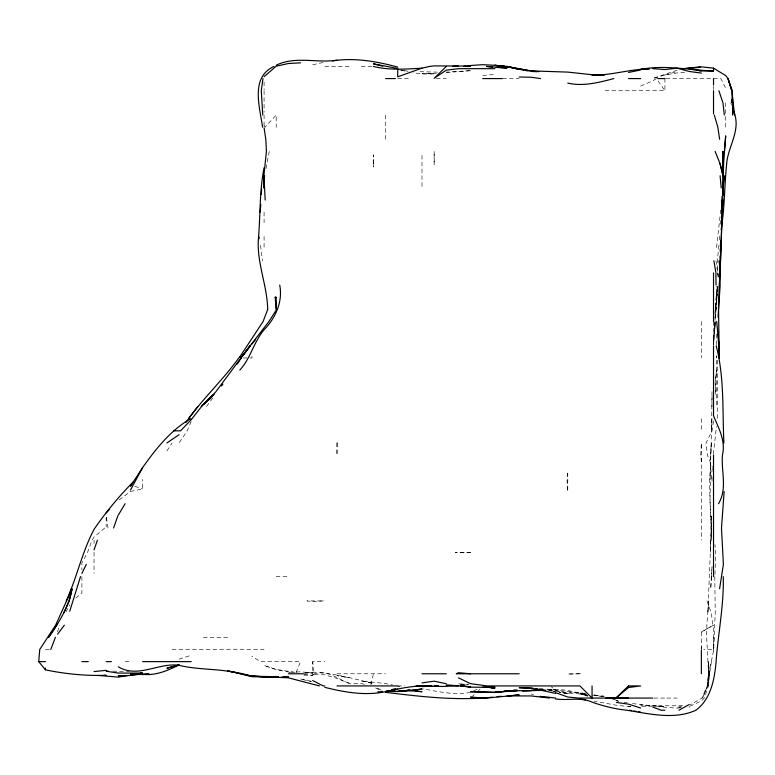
<?xml version="1.0" encoding="UTF-8"?>
<svg xmlns="http://www.w3.org/2000/svg" width="775" height="775" viewBox="0 0 775 775"><rect width="100%" height="100%" fill="white"/><g stroke="black" fill="none" stroke-linecap="round" stroke-linejoin="round"><path stroke-width="0.58" stroke-dasharray="3.88 2.91" d="M719.268 259.673L719.297 253.047M711.237 528.007L710.433 552.304L711.363 515.859L711.247 540.156C711.498 515.869 708.331 491.573 710.472 467.277L710.045 479.425L711.973 418.694L711.624 430.832L712.022 388.876M711.954 406.546L712.06 395.502M710.346 467.277L711.305 442.98L710.549 455.128M714.928 322.623L713.523 344.391L714.996 321.518L714.618 333.657L715.025 324.822M717.417 360.162L717.805 394.397L717.195 420.893M714.938 313.788L716.904 286.178M716.381 344.701L716.633 333.657M714.783 576.6L715.257 613.044L713.523 649.479L703.71 649.479M714.056 637.331L713.765 649.479L708.863 673.775M701.288 649.479L701.375 646.66L702.625 649.479M712.031 477.216L712.031 481.633M717.863 275.135L717.96 272.926M714.908 324.822L713.581 344.701L713.852 333.657L715.218 321.518M710.82 540.156L707.866 613.044L708.699 600.896L706.829 625.183L706.684 637.331L708.534 673.775L707.749 685.923L702.692 698.072L707.294 685.923L709.135 673.775L708.486 661.627L709.474 673.775L707.856 685.923L708.747 661.627L708.534 673.775L707.207 685.923L701.908 698.072L690.244 704.824M714.967 318.205L717.582 286.178M714.347 333.657L714.967 321.518M715.015 320.414L716.284 297.222L717.766 286.178L715.548 309.37M720.769 209.986L716.42 248.63M716.856 300.535L715.315 320.414M713.358 454.208L716.478 426.415M717.185 286.178L716.09 309.37L717.786 286.178L717.214 295.013M719.51 239.795L719.781 234.273M714.928 574.391L715.771 552.304L714.957 544.573M721.283 200.047L721.69 194.525M714.085 333.657L715.112 322.623M720.353 224.343L720.789 219.926M718.851 245.317L717.369 260.778L717.65 271.822M712.312 468.381C709.842 486.254 708.922 504.651 712.089 522.486M711.402 661.627L707.759 685.923L709.357 673.775L708.437 685.923L704.272 698.072L701.375 700.997L689.227 706.548M718.328 277.343L718.783 274.03M713.523 420.99L712.06 430.832L706.035 442.98L707.342 455.128L712.448 467.277M269.283 151.454L265.438 171.333M370.944 684.819L373.414 673.775M57.592 631.838L59.413 625.183M296.06 672.671L300.526 661.627L260.487 661.627L251.943 656.27M191.202 421.542L187.192 430.832L179.064 442.98M65.943 612.027L69.74 604.907M166.916 450.914L172.079 442.98M206.47 406.546L214.113 396.267M471.452 697.248L474.92 693.983M478.398 690.719L480.132 689.082M104.703 528.007L94.037 537.065L92.041 540.156L87.594 552.304L81.888 562.989L81.888 569.906M75.824 598.048L81.888 593.078L81.888 576.6M119.243 499.885L130.316 491.573M701.375 649.479L701.375 632.012L713.523 625.183L713.523 650.874M701.375 632.012L713.523 625.183M473.622 690.922L477.671 689.014M640.644 86.025L652.792 80.881L656.377 78.575L664.94 90.723L604.2 90.723M677.079 70.186L652.792 78.469L664.94 75.049L677.079 72.918L684.809 72.395M179.064 659.186L191.202 655.224M664.94 74.962L677.079 71.503M312.674 64.8L324.822 62.097M130.471 491.476L142.619 488.938L142.619 479.425M513.651 689.721L519.173 688.781M680.392 707.711L677.079 708.166L657.21 706.645M436.354 73.722L421.997 73.392L434.145 73.896L421.997 74.08L413.162 72.647M470.58 70.67L446.293 72.569M482.728 75.475L494.876 74.371M470.58 692.356C454.518 695.504 438.844 691.62 423.102 688.868M469.476 70.748L446.293 72.094M547.886 689.789C561.429 688.413 575.06 691.164 587.644 696.163M547.886 689.924L555.617 689.527L547.886 689.934M682.601 705.696L652.792 705.909L640.644 705.008L664.94 706.403L652.792 705.909L629.6 703.245M289.482 672.293L300.526 671.838L312.674 672.787L303.839 672.613C319.097 671.867 334.403 673.863 349.118 677.854L336.97 675.616L349.118 677.544L373.414 683.56L361.266 680.915L385.562 683.579L392.567 684.984M630.705 706.8L616.348 705.24L594.26 701.133M641.748 706.558L651.688 706.277M460.65 684.238L468.371 684.16M112.801 671.189L129.367 671.508M437.458 72.143L418.684 71.688M324.822 66.427L349.118 66.427M361.266 66.427L373.124 66.427M397.701 78.575L409.849 78.575M436.354 78.575L446.293 78.575M502.607 78.575L519.173 78.575M666.045 78.575L712.419 78.575M713.523 78.575L720.905 78.575L725.671 88.176M243.108 357.953L248.63 357.953M249.734 357.953L251.943 357.953L251.943 353.536M276.229 576.6L288.377 576.6M203.35 637.331L227.647 637.331M45.444 649.479L49.91 649.479M172.195 649.479C202.895 649.489 233.42 648.937 264.081 649.479M125.172 661.627L130.471 661.627M303.839 675.122L312.674 675.422L312.674 661.627L324.822 661.627M303.839 673.775L312.674 673.775M336.97 673.775L385.562 673.775M397.701 685.923L404.831 685.923M653.897 698.072L664.94 698.072M666.907 698.072L677.079 698.072M460.65 684.277L468.371 684.354L458.442 683.85M539.051 688.713L543.469 688.781M349.118 683.279C337.377 678.997 325.81 668.302 312.674 674.647L324.822 674.812L336.97 678.464L349.118 683.279L361.266 683.511L366.507 684.848M594.26 695.185L604.2 696.105M585.435 693.751L579.913 693.189L585.435 693.867M546.782 689.149L584.331 693.47M586.539 694.807L547.886 690.302L552.304 691.019M295.004 672.332L276.229 669.435L264.081 665.463L276.229 669.697L290.451 672.371M586.539 694.729L579.913 693.867L587.644 695.902M303.839 674.221L312.674 675.422L314.185 673.775L312.674 661.627M592.061 694.981L601.991 696.502M403.223 70.448L398.805 69.702L407.64 71.649M404.327 70.632L409.849 71.571M594.26 694.865L604.2 696.851M616.348 700.668L618.557 701.288L611.039 698.498L619.661 701.336M624.078 702.227L627.392 702.896M302.734 679.627L311.569 681.467M300.526 678.968L311.569 681.458M531.321 694.051L533.529 694.613M587.644 695.795L579.913 693.557L587.644 696.231M585.435 693.935L579.913 692.278L567.765 693.257L555.617 690.322L551.19 686.65M134.889 486.312L142.619 488.938M397.701 686.069L399.91 686.853M375.623 688.006L382.249 690.903M377.464 688.064L382.521 690.738M264.081 125.647L265.098 127.168L276.229 115.02L276.229 127.342M707.013 600.896L711.334 613.044L712.874 625.183M730.777 102.872L731.503 105.08M260.545 245.317L262.434 260.778M108.025 528.007L106.175 515.859L106.175 526.923M715.984 260.778L717.505 271.822M717.66 272.926L718.076 277.343M701.375 461.929L700.765 455.128L701.375 442.98L701.375 540.156M710.743 515.859L711.256 528.007M716.623 357.953L716.575 355.744L716.294 406.546M725.671 102.872L725.671 127.168M713.523 86.306L713.523 89.619M713.523 321.518L713.523 344.701M701.375 321.518L701.375 357.953M701.375 418.694L701.375 430.832M689.227 706.5L689.227 707.468M664.94 78.575L664.94 90.723M421.997 155.349L421.997 187.899M385.562 115.02L385.562 139.306M264.081 81.947L264.081 89.813M264.081 90.723L264.081 112.22M264.081 115.02L264.081 127.168M264.081 212.195L264.081 222.628M264.081 236.482L264.081 248.63M94.037 540.156L94.037 543.469M94.037 552.304L94.037 573.442M434.145 151.454L434.145 164.959L434.145 151.454M337.125 442.98L336.97 455.128L336.97 441.275L337.125 442.98M373.54 163.602L373.414 167.051L373.414 154.816L373.54 163.602M711.373 576.6L710.733 588.748L712.041 566.661L711.382 576.6M716.565 370.101L715.18 382.249L715.606 394.397L715.122 382.249L716.565 370.101M567.765 473.118L566.971 479.425L567.765 491.573L567.765 473.118M323.456 600.896L312.674 601.739L306.958 600.896L323.456 600.896M681.496 706.926L677.079 707.168L681.496 706.945M580.378 673.775L567.765 674.037L580.378 673.775M630.705 706.606L628.496 706.635L630.705 706.626M470.58 552.304L455.283 552.304L470.58 552.304M555.617 691.484L553.408 691.222L555.617 691.484M567.765 693.867L558.93 692.22L567.765 693.867"/><path stroke-width="1.16" d="M267.666 309.37C267.317 284.754 255.953 261.562 258.608 236.482C260.41 213.561 259.528 190.379 264.081 167.729M723.298 175.751L722.842 151.454L723.308 187.899L721.893 211.091L722.775 200.047L721.864 209.986M722.348 201.151L722.271 212.195L722.688 200.047L720.111 272.926L719.268 260.778L720.246 272.926L719.19 285.074L718.541 309.37L719.258 357.953M721.961 208.882L723.027 200.047L721.893 212.195L722.552 201.151L720.324 265.195M720.789 240.899L720.653 248.63L720.547 240.899M723.269 576.6C723.995 605.197 718.134 633.223 716.09 661.627C714.627 679.045 710.869 699.205 695.94 710.22C674.114 720.111 649.295 713.746 626.655 710.22C614.837 708.951 603.241 706.132 592.061 702.121C580.359 696.812 567.852 700.784 555.617 698.953M720.353 251.943L720.45 248.63L720.372 250.838M261.359 194.525L261.572 189.003M722.494 201.151L721.98 212.195L722.562 201.151M722.707 192.316L724.015 151.454L723.356 163.602M720.382 246.421L720.653 240.899M264.081 178.822L263.577 187.899L264.633 175.751M721.874 224.343C724.809 204.164 724.538 183.801 726.688 163.602C728.054 146.058 741.53 129.638 733.683 111.707M260.187 212.195L260.797 204.464M103.966 675.296L106.175 675.335C85.86 675.955 65.313 674.018 45.444 669.833L38.75 661.627L39.738 649.479L55.606 625.183L70.767 591.761M718.047 317.101L720.159 285.074L719.675 268.508M724.15 491.573L721.486 528.007L723.395 564.452L719.597 588.748M721.176 229.855L721.738 225.447M262.977 78.575L261.282 90.723L262.764 115.02M719.529 270.717L719.849 268.508M69.74 599.404L72.065 588.748C68.898 606.738 58.948 622.606 48.622 637.331L57.592 623.798M69.74 611.233L80.503 576.6M66.224 600.896C76.832 577.656 82.082 552.071 94.037 529.364C105.768 512.391 118.827 496.3 133.465 481.73M69.74 593.776L71.368 588.748M94.037 549.95L97.437 540.156M113.586 528.007L117.819 515.859M718.541 503.721C727.589 488.366 721.089 471.491 722.426 455.128C725.865 441.072 718.725 428.255 713.523 415.768L713.523 345.805M267.724 309.37L263.093 321.518L239.795 356.946M50.782 649.479L55.393 637.331M63.744 613.044L69.314 600.896M81.888 573.423L86.296 564.452M190.708 418.694C170.655 430.144 155.998 448.764 142.813 467.277L130.471 490.052M118.323 515.084L125.114 503.721M276.229 310.107L268.944 321.518L240.754 357.953L250.519 345.805M240.289 359.493L241.296 357.953M185.99 422.423C202.081 399.038 223.355 379.789 239.795 356.616M237.169 364.202L239.795 360.259M142.619 467.625L130.471 486.206L131.886 484.511M243.302 355.153L250.005 345.805L215.498 392.228L201.287 406.546L213.987 394.397L203.35 404.347L210.819 398.224M221.572 385.979L222.929 384.119M239.795 370.101C250.683 358.35 253.716 341.969 264.081 329.772C275.59 318.012 282.972 301.737 279.717 285.074M57.592 634.173L64.373 625.183M197.79 406.546L188.451 418.694M201.548 406.546L191.202 419.721L180.604 430.832L173.726 430.832M251.943 344.022L255.469 339.702M106.175 512.934L109.343 509.582M446.293 66.427L434.145 78.333L446.293 70.138L458.442 68.694L494.876 68.675M628.496 698.072L616.348 697.674L628.496 687.512L640.644 685.923L628.496 685.923L616.348 697.674L605.682 698.072M264.081 76.677L276.229 66.204L288.377 63.521L300.526 62.823M274.05 66.427C250.025 77.219 259.848 107.241 262.58 127.168M166.916 442.98L179.064 434.688M678.977 710.22L689.227 704.533M276.229 65.197C295.294 55.858 316.723 63.23 336.97 60.247M463.963 66.272L470.58 66.078L434.145 65.885L429.515 66.427L421.997 68.132L397.701 76.841L397.701 68.51L373.414 63.841L382.647 66.146M392.179 689.518L395.492 688.607M179.064 664.989L166.916 668.224L179.064 664.892C167.778 670.598 155.572 675.829 142.619 674.337L148.984 673.853L142.619 674.599L130.471 673.775L142.619 674.24L130.471 674.851L132.68 674.647M613.868 78.575C598.901 82.489 583.217 86.664 567.765 83.099M683.705 68.81L689.227 67.667L700.271 67.309L689.227 68.181L701.375 66.863L713.523 68.142L725.671 75.533L728.093 78.575L731.833 90.723L728.277 79.68M628.496 72.462L640.644 70.002M385.562 691.552L397.701 689.304L385.562 691.387L397.701 691.591L409.849 690.205L413.162 690.622M128.263 675.442L118.323 677.127L98.444 675.451M332.552 60.847C354.378 57.486 376.621 61.341 397.701 67.096M492.629 697.161C457.047 700.968 420.999 696.618 385.562 692.346M421.997 682.901L434.145 681.167L446.293 683.744M404.327 690.612L409.849 690.632L421.997 689.014L409.849 690.632L397.701 691.271L409.849 690.205M699.166 70.942L713.523 70.951L713.523 68.142M499.294 691.726L494.876 692.22L470.58 691.707L494.876 692.511L507.024 691.135L503.711 691.494M503.711 691.222L505.92 690.971M501.502 691.736L494.876 692.462L512.546 690.932M94.037 671.596L106.175 670.327M421.997 68.19C405.838 69.082 389.205 70.457 373.414 66.427M512.546 690.893L507.024 691.397L516.964 690.932M134.889 674.453L141.515 673.872L130.471 675.461L118.323 675.974L126.054 675.403M494.876 687.377L470.58 687.163L460.718 685.923L470.58 686.97C458.48 684.48 446.323 687.299 434.145 686.166L438.621 686.059M511.442 695.533L507.024 695.892L531.321 695.95L549.485 698.072M513.651 695.359L519.173 694.904L487.02 698.072L470.58 698.072L482.728 698.072L470.58 696.958M497.085 696.628L501.502 696.299M470.58 65.497L482.728 64.683L494.876 65.294L506.879 66.427L530.216 70.932M269.603 676.992L251.943 676.74L239.795 673.649C219.897 668.234 199.088 670.259 179.064 665.308C158.546 662.441 137.795 678.648 118.323 666.8M438.621 686.243L421.997 686.514L433.041 686.253M238.69 672.903L227.647 670.917L251.943 676.168L268.499 676.962M536.842 690.137L545.678 690.341L522.486 690.787M377.832 691.842L382.249 691.678M416.049 685.875L431.51 685.923C416.02 685.11 400.568 688.161 385.562 691.678C365.112 695.95 344.739 692.317 324.822 687.338M264.081 677.205L278.438 676.885M540.156 690.128L531.321 690.37L541.26 690.137M452.92 66.272L458.442 66.137M522.486 690.757L531.321 690.573L507.024 690.845L511.442 690.835M264.081 676.846L278.438 676.788L251.943 676.168L239.795 673.097M108.384 671.218L106.175 671.227L118.323 673.078L142.619 673.078L140.411 672.797M385.562 78.575L395.434 78.575M482.728 78.575L502.307 78.575M628.496 78.575L640.644 78.575M657.665 78.575L664.94 78.575M275.164 297.222L276.229 297.222L276.229 309.37L275.164 297.222L276.229 297.445M38.75 661.627L45.444 661.627M81.888 661.627L88.253 661.627M106.175 661.627L111.377 661.627M142.619 661.627L191.202 661.627M288.377 673.775L303.393 673.775M421.997 673.775L446.293 673.775M519.173 673.775L456.262 673.775L458.442 672.739L470.58 673.775M324.822 685.923L323.117 685.923L312.674 680.528M336.97 685.923L397.701 685.923M652.792 698.072L578.305 698.072L567.765 697.025L555.617 692.676M664.94 710.22L661.153 710.22L652.792 707.052M537.947 690.137L543.469 690.157M482.728 687.047L494.876 687.241M281.751 676.953L288.377 677.079L283.96 676.953M523.59 70.176L507.024 66.456L519.173 69.333L507.024 66.727L531.321 70.903L567.765 72.094L592.061 74.72L604.2 75.156L592.061 75.214C611.417 75.398 630.133 69.111 649.479 68.791L640.644 69.44C664.931 64.519 689.237 70.254 713.523 70.951M519.173 76.996L531.321 77.267L540.572 78.575M452.92 685.42L446.293 685.226L458.442 685.749M455.128 685.488L458.442 685.594M283.96 676.972L288.377 677.118M531.321 71.455L536.842 71.688M495.981 67.357L507.024 68.055L486.506 66.427L492.483 67.047M251.943 676.168L288.377 677.825L319.407 685.923M531.321 71.097L539.051 71.649M652.792 68.636L664.94 69.547L677.079 68.19L689.227 71.474L701.375 73.082M409.849 690.632L421.997 691.726L415.371 690.903M407.64 690.128L409.849 690.38M533.529 688.345L519.173 687.696L531.321 688.142L555.617 693.402M535.738 688.617L537.947 688.888M543.469 696.57L555.617 698.072M689.227 69.014L701.375 70.69M616.348 702.441L628.496 704.146L640.644 708.03M579.913 698.982L585.435 699.815M525.799 70.544L528.007 70.913M629.397 710.22L631.644 710.607M633.892 710.985L636.139 711.373M638.387 711.76L640.644 712.148M488.25 687.105L494.876 688.529L488.327 687.105M540.156 696.289L543.469 697.132M458.442 677.844L470.58 683.676L487.146 685.923L579.913 685.923L592.061 698.072L592.061 685.923M715.112 151.454L720.033 163.602L723.027 175.751L720.033 163.602M727.919 78.575L732.249 90.723L731.939 102.872L731.92 99.558M718.89 90.723L722.959 102.872L724.296 115.02M714.288 115.02L717.824 127.168L719.626 139.306M716.187 345.805C724.509 377.648 722.3 410.459 723.898 442.98M258.792 236.482L259.238 238.69M713.872 260.778L715.916 272.926L716.023 285.074M264.081 127.807L265.806 139.306L266.426 151.454L263.887 175.751L265.205 200.047M734.69 115.02L733.14 102.872L732.598 115.02L733.334 102.872L731.988 91.828M716.662 321.518L719.045 345.805L719.123 357.953L718.163 333.657M720.101 175.751L721.215 187.899M713.523 78.575L713.523 85.017M713.523 90.723L713.523 113.896M713.523 272.926L713.523 321.518M713.523 455.128L713.523 576.6M701.375 650.419L701.375 673.775M628.496 685.923L628.496 687.512M264.081 175.751L264.081 187.899M45.444 668.137L45.444 669.833M722.959 187.899L722.697 195.629L724.15 175.751L722.968 187.899M725.671 136.061L724.441 151.454L725.671 136.061M276.229 676.536L271.812 676.837L276.229 676.536M504.951 66.427L494.876 65.323L504.951 66.427M722.145 212.195L721.525 200.047L722.135 212.195"/></g></svg>
